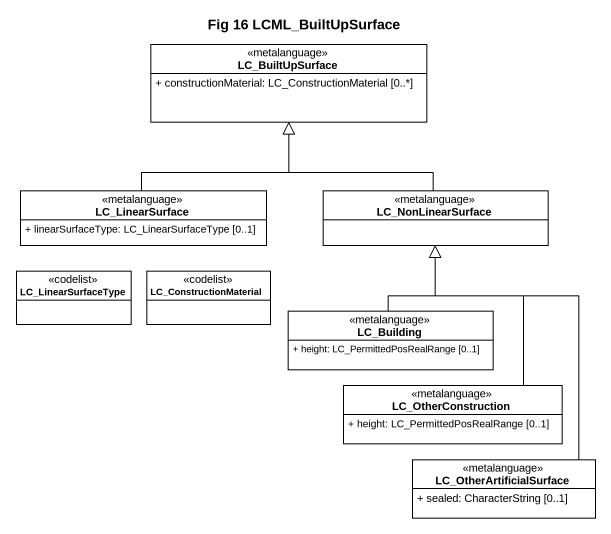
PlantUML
@startuml
title Fig 16 LCML_BuiltUpSurface
hide circle
hide empty members
skinparam classAttributeIconSize 0
class LC_BuiltUpSurface <<metalanguage>> #FFFFFF {
  + constructionMaterial: LC_ConstructionMaterial [0..*]
}
class LC_LinearSurface <<metalanguage>> #FFFFFF {
  + linearSurfaceType: LC_LinearSurfaceType [0..1]
}
class LC_NonLinearSurface <<metalanguage>> #FFFFFF
class LC_LinearSurfaceType <<codelist>> #FFFFFF
class LC_ConstructionMaterial <<codelist>> #FFFFFF
class LC_Building <<metalanguage>> #FFFFFF {
  + height: LC_PermittedPosRealRange [0..1]
}
class LC_OtherConstruction <<metalanguage>> #FFFFFF {
  + height: LC_PermittedPosRealRange [0..1]
}
class LC_OtherArtificialSurface <<metalanguage>> #FFFFFF {
  + sealed: CharacterString [0..1]
}
LC_LinearSurface -up-|> LC_BuiltUpSurface
LC_NonLinearSurface -up-|> LC_BuiltUpSurface
LC_Building -up-|> LC_NonLinearSurface
LC_OtherConstruction -up-|> LC_NonLinearSurface
LC_OtherArtificialSurface -up-|> LC_NonLinearSurface
@enduml
